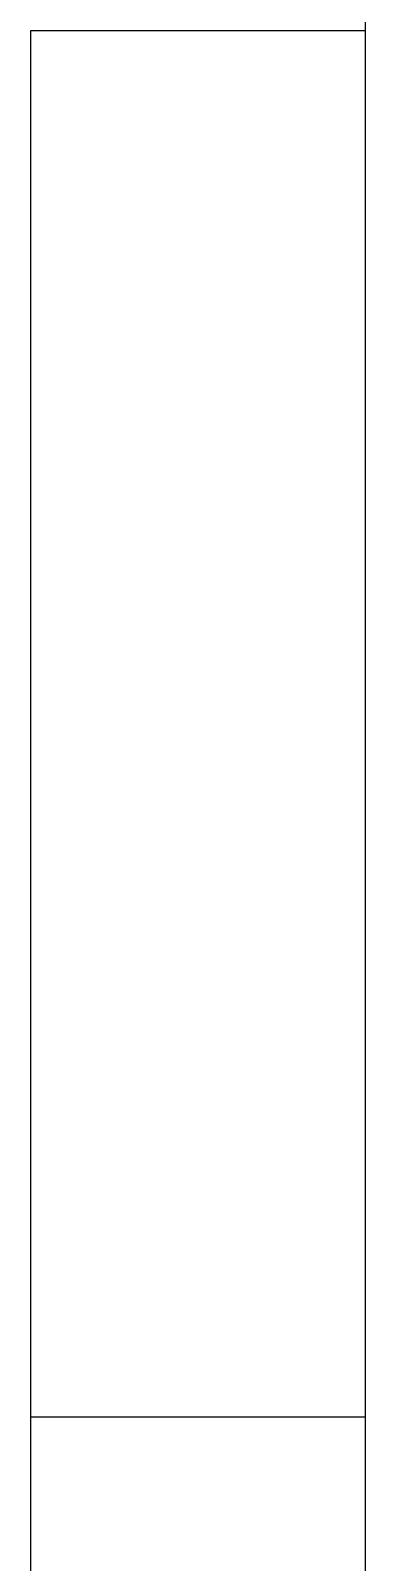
# Model space of a CAD drawing. Header units: metres. Extents: x 322 to 396.8, y -0.1 to 13.
# Drawn here: x 335.9544 to 336.0544, y 3.46 to 3.9172 of the extents above; entities that cross this region are included whole.
import ezdxf

# ---------------------------------------------------------------- set-up
doc = ezdxf.new("R2010")
doc.units = ezdxf.units.M
doc.layers.add('A-WALL', color=7, linetype='Continuous')

msp = doc.modelspace()

# ---------------------------------------------------------------- linework, layer by layer
at = {"color": 8}
for p, q in [((335.95444, 3.91719), (335.95444, 3.50337)), ((336.05444, 3.91719), (335.95444, 3.91719)), ((336.05444, -0.09), (336.05444, 3.65)), ((335.95444, 3.50337), (335.95444, 3.33797)), ((336.05444, 3.50337), (335.95444, 3.50337))]:
    msp.add_line(p, q, dxfattribs=at)
at = {"layer": 'A-WALL', "color": 11}
msp.add_line((336.05444, -0.09), (336.05444, 7.88), dxfattribs=at)

doc.saveas('drawing.dxf')
